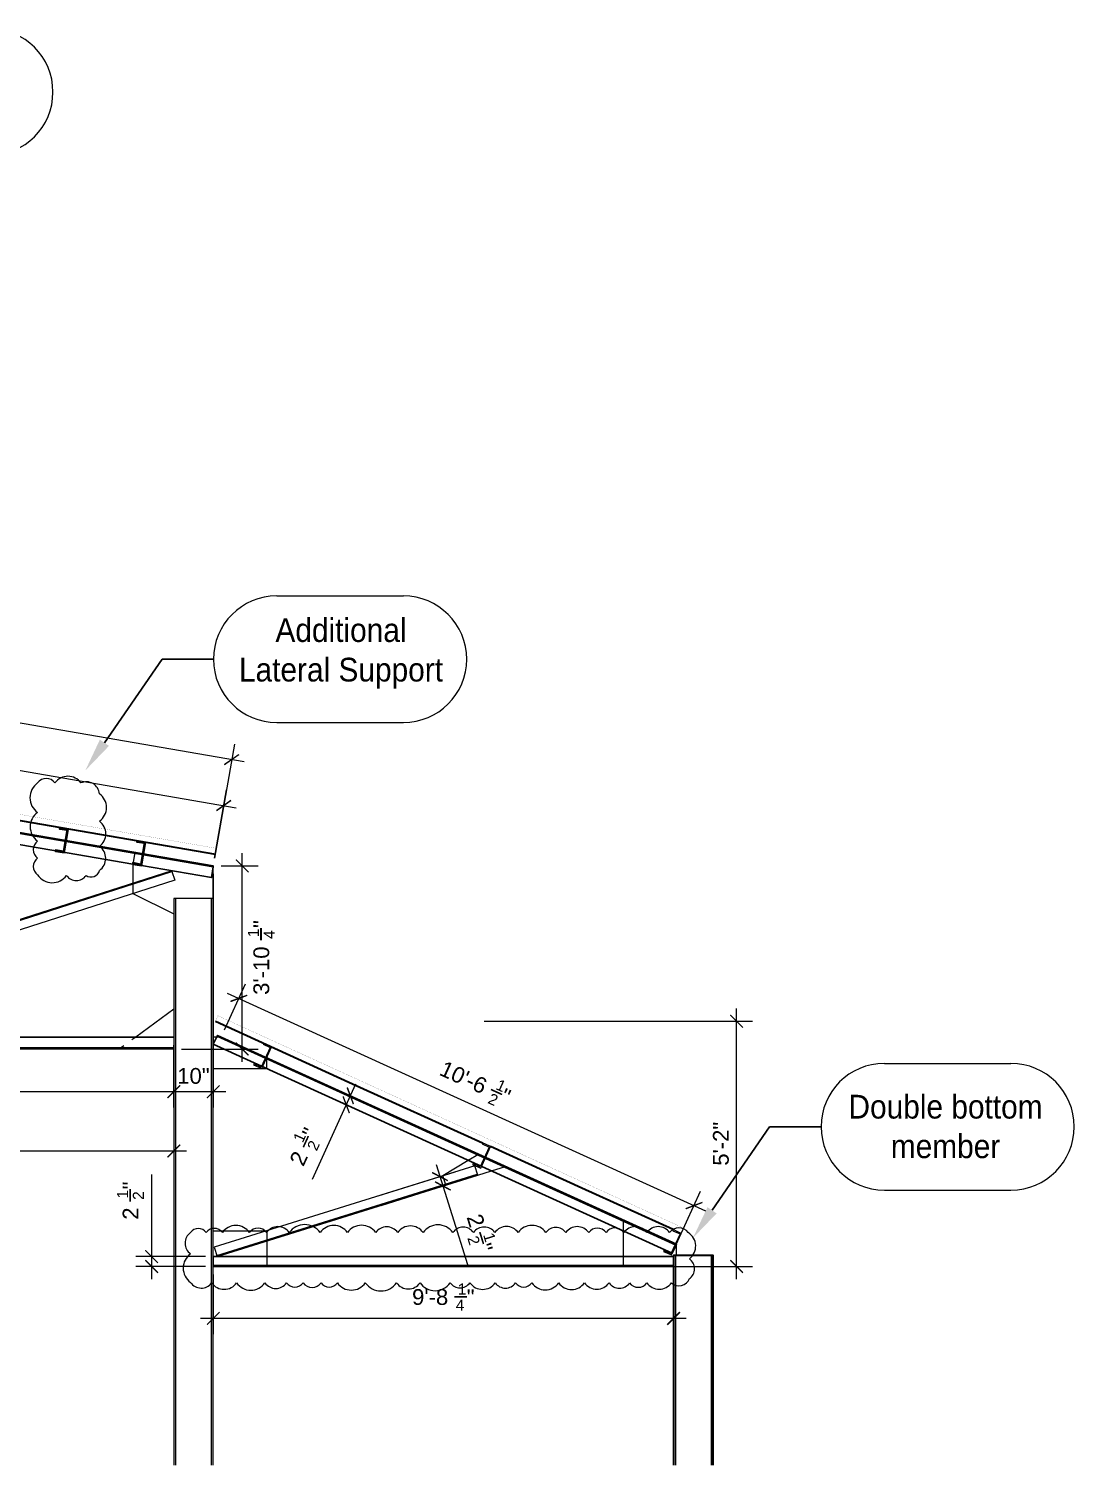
# Model space of a CAD drawing. Header units: inches. Extents: x -33163 to 19162, y -8858 to 30669.
# Drawn here: x -2919.9 to -2655.6, y -149.9 to 213.3 of the extents above; entities that cross this region are included whole.
import ezdxf
from ezdxf import colors
from ezdxf.entities.mleader import LeaderData, LeaderLine
from ezdxf.enums import TextEntityAlignment as Align
from ezdxf.math import Vec2, Vec3

# ---------------------------------------------------------------- set-up
doc = ezdxf.new("R2010")
doc.units = ezdxf.units.IN
doc.layers.get('0').update_dxf_attribs({"color": 9, "lineweight": 0})
for name, color, linetype, lineweight in [('12 - Steel', 11, 'Continuous', 15), ('CALLOUTS', 255, 'Continuous', 0), ('METAL-DECK', 12, 'Continuous', 0)]:
    doc.layers.add(name, color=color, linetype=linetype, lineweight=lineweight)
doc.layers.add('TRUSS_DIM', color=12, linetype='Continuous')
doc.layers.add('TRUSS_Geometry', color=12, linetype='Continuous')
doc.styles.add('arial', font='arial.ttf', dxfattribs={"width": 0.9})
doc.styles.add('PDF F1', font='arial.ttf')
doc.styles.get("Standard").update_dxf_attribs({"font": 'arial.ttf'})

# ---------------------------------------------------------------- blocks, each defined once
blk = doc.blocks.new('_TagSlot')
at = {"color": 0, "linetype": 'ByBlock', "lineweight": -2, "transparency": 16777216}
for p, q in [((-0.125, 0.125), (0.125, 0.125)), ((-0.125, -0.125), (0.125, -0.125))]:
    blk.add_line(p, q, dxfattribs=at)
for centre, start, end in [((-0.125, 0), 90, 270), ((0.125, 0), 270, 90)]:
    blk.add_arc(centre, 0.125, start, end, dxfattribs=at)
at = {"color": 0, "transparency": 16777216}
blk.add_attdef('TAGNUMBER', text='', height=0.09375, dxfattribs=at).set_placement((0, -0.046875), align=Align.CENTER)

msp = doc.modelspace()

# ---------------------------------------------------------------- linework, layer by layer
at = {"layer": '12 - Steel', "const_width": 0.03}
for points in [[(-2872.7504, 4.63668), (-3004.49796, 27.3652), (-3004.24443, 28.84362), (-2872.49687, 6.1151)], [(-2754.96488, -91.28105), (-2872.70488, -37.58371), (-2872.08355, -36.21845), (-2754.34354, -89.91578)]]:
    msp.add_lwpolyline(points, close=True, dxfattribs=at)
at = {"layer": 'CALLOUTS'}
for points in [[(-2917.65011, 22.62862, 0.52056705), (-2917.65011, 15.18015, 0.52056705), (-2917.65011, 7.95813, 0.52056705), (-2917.65011, 3.6405, 0.52056705), (-2917.65011, -0.59975, 0.52056705), (-2910.35479, -0.77133, 0.52056705), (-2905.42044, -0.77133, 0.52056705), (-2902.02771, 0.53347, 0.52056705), (-2902.02771, 6.62191, 0.52056705), (-2902.02771, 12.96305, 0.52056705), (-2902.02771, 19.87024, 0.52056705), (-2906.7073, 22.62862, 0.52056705), (-2913.26255, 22.62862, 0.52056705)], [(-2878.9863, -91.03628, 0.52056705), (-2878.9863, -96.42781, 0.52056705), (-2878.9863, -103.62602, 0.52056705), (-2873.66336, -103.74404, 0.52056705), (-2867.35482, -103.74404, 0.52056705), (-2860.18846, -103.74404, 0.52056705), (-2854.72113, -103.74404, 0.52056705), (-2850.54754, -103.74404, 0.52056705), (-2846.01774, -103.74404, 0.52056705), (-2841.89017, -103.74404, 0.52056705), (-2834.83075, -103.74404, 0.52056705), (-2826.91547, -103.74404, 0.52056705), (-2820.99916, -103.74404, 0.52056705), (-2813.35683, -103.74404, 0.52056705), (-2808.38756, -103.74404, 0.52056705), (-2801.99418, -103.74404, 0.52056705), (-2796.84815, -103.74404, 0.52056705), (-2792.75611, -103.74404, 0.52056705), (-2785.95194, -103.74404, 0.52056705), (-2779.42013, -103.74404, 0.52056705), (-2773.20363, -103.74404, 0.52056705), (-2768.0211, -103.74404, 0.52056705), (-2763.66586, -103.74404, 0.52056705), (-2757.43459, -103.74404, 0.52056705), (-2752.89708, -102.68311, 0.52056705), (-2752.89708, -97.70445, 0.52056705), (-2753.22096, -91.03628, 0.52056705), (-2757.91177, -91.03628, 0.52056705), (-2763.68649, -91.03628, 0.52056705), (-2769.4789, -91.03628, 0.52056705), (-2773.97831, -91.03628, 0.52056705), (-2778.37114, -91.03628, 0.52056705), (-2784.15598, -91.03628, 0.52056705), (-2789.20204, -91.03628, 0.52056705), (-2796.18955, -91.03628, 0.52056705), (-2802.06608, -91.03628, 0.52056705), (-2807.46968, -91.03628, 0.52056705), (-2812.70751, -91.03628, 0.52056705), (-2820.20249, -91.03628, 0.52056705), (-2826.62884, -91.03628, 0.52056705), (-2832.20555, -91.03628, 0.52056705), (-2839.33919, -91.03628, 0.52056705), (-2846.25273, -91.03628, 0.52056705), (-2854.05131, -91.03628, 0.52056705), (-2859.79159, -91.03628, 0.52056705), (-2864.10191, -91.03628, 0.52056705), (-2870.95966, -91.03628, 0.52056705), (-2875.07245, -91.03628, 0.52056705)]]:
    msp.add_lwpolyline(points, format="xyb", close=True, dxfattribs=at)
at = {"layer": 'CALLOUTS', "lineweight": 30}
msp.add_lwpolyline([(-2912.15017, 11.33263), (-2912.15017, 11.06599), (-2910.17686, 10.746), (-2911.1369, 5.30598), (-2913.11021, 5.67931), (-2913.16351, 5.41267), (-2910.92352, 5.03929), (-2909.91018, 10.9593)], dxfattribs=at)
at = {"layer": 'METAL-DECK', "lineweight": 30}
for points in [[(-3005.19204, 27.46718), (-2872.71206, 4.64048)], [(-2872.71206, -37.59951), (-2838.95205, -53.01284), (-2805.19204, -68.37282)], [(-2756.97875, -90.29283), (-2780.07209, -79.78615), (-2803.16543, -69.27952)]]:
    msp.add_lwpolyline(points, dxfattribs=at)
at = {"layer": 'TRUSS_DIM', "color": 251, "lineweight": 13, "true_color": 0x494949}
for points in [[(-2865.45873, 28.00051), (-3113.77871, 70.82717)], [(-3007.7521, 40.58718), (-2867.43203, 16.37384)], [(-2867.91209, 32.48049), (-2872.92544, 3.62718), (-2869.93871, 20.85382)], [(-2865.93871, -47.8395), (-2865.93871, 4.85382)], [(-2871.21874, 1.65383), (-2861.93871, 1.65383)], [(-2873.24543, -0.31952), (-2873.24543, -59.41282)], [(-2870.41877, -39.78615), (-2865.13874, -28.15948)], [(-2869.72541, -30.50616), (-2748.81875, -85.54616)], [(-2740.97875, -102.82619), (-2740.97875, -34.39951)], [(-2804.76537, -37.59951), (-2736.97875, -37.59951)], [(-2883.21874, -46.61285), (-2883.21874, -59.41282), (-2883.21874, -43.62616)], [(-2883.21874, -46.34617), (-2883.21874, -74.39951)], [(-2881.24543, -44.6395), (-2861.93871, -44.6395)], [(-2837.29873, -53.54616), (-2848.23208, -77.59951)], [(-3010.41877, -55.41282), (-2880.0187, -55.41282)], [(-2886.41877, -55.41282), (-2870.0454, -55.41282)], [(-2836.92544, -57.22617), (-2834.95205, -58.13283)], [(-2837.93871, -59.51951), (-2836.0187, -60.37282)], [(-3350.41873, -70.39951), (-2880.0187, -70.39951)], [(-2831.53872, -81.7595), (-2812.12539, -75.6795)], [(-2816.92544, -73.81284), (-2809.03205, -99.09287)], [(-2888.81875, -102.82619), (-2888.81875, -76.37282)], [(-2830.79206, -84.15948), (-2811.37873, -78.07949)], [(-2755.37873, -92.15952), (-2750.0987, -80.58616)], [(-2875.21874, -97.11949), (-2892.81875, -97.11949)], [(-2875.21874, -99.62616), (-2892.81875, -99.62616)], [(-2873.24543, -101.59947), (-2873.24543, -116.69281)], [(-2804.76537, -99.62616), (-2736.97875, -99.62616)], [(-2756.92544, -101.59947), (-2756.92544, -116.69281)], [(-2876.44538, -112.69281), (-2753.72541, -112.69281)]]:
    msp.add_lwpolyline(points, dxfattribs=at)
at = {"layer": 'TRUSS_DIM', "lineweight": 25, "transparency": 33554559}
for points in [[(-2870.36538, 27.09381), (-2866.63207, 29.70717), (-2870.57876, 27.41384), (-2866.84544, 29.97382)], [(-2872.33877, 15.46718), (-2868.65876, 18.08051), (-2872.55207, 15.78717), (-2868.87206, 18.40049)], [(-2864.23208, 0.1605), (-2867.43203, 3.3605), (-2864.44538, -0.05283), (-2867.64541, 3.14716)], [(-2861.40542, -14.02618), (-2860.97875, -14.02618), (-2861.40542, -17.17283), (-2860.97875, -17.17283)], [(-2864.71206, -30.87949), (-2868.97875, -32.42617), (-2864.60537, -31.19948), (-2868.87206, -32.7995)], [(-2739.27204, -39.09283), (-2742.47207, -35.89284), (-2739.48542, -39.35952), (-2742.68537, -36.15948)], [(-2867.64541, -43.14618), (-2864.44538, -46.34617), (-2867.43203, -42.87949), (-2864.23208, -46.07949)], [(-2884.71206, -57.11949), (-2881.51211, -53.91949), (-2884.97875, -56.90619), (-2881.77871, -53.70616)], [(-2884.71206, -57.11949), (-2881.51211, -53.91949), (-2884.97875, -56.90619), (-2881.77871, -53.70616)], [(-2871.7521, -53.70616), (-2874.95205, -56.90619), (-2871.53872, -53.91949), (-2874.73875, -57.11949)], [(-2839.59211, -54.39951), (-2837.99209, -58.61285), (-2839.21874, -54.29283), (-2837.6721, -58.50616)], [(-2838.68537, -60.7995), (-2840.28539, -56.53282), (-2839.00544, -60.90619), (-2840.60537, -56.69285)], [(-2803.16543, -55.03949), (-2800.33877, -56.31952), (-2803.00544, -54.66616), (-2800.17878, -55.94619)], [(-2884.71206, -72.15948), (-2881.51211, -68.95949), (-2884.97875, -71.89284), (-2881.77871, -68.69285)], [(-2850.31208, -69.54616), (-2849.03205, -66.7195), (-2850.68537, -69.38617), (-2849.40542, -66.55951)], [(-2818.0454, -75.99949), (-2814.0454, -78.07949), (-2817.8854, -75.6795), (-2813.8854, -77.7595)], [(-2813.13874, -80.15948), (-2817.13874, -78.02618), (-2813.29873, -80.47951), (-2817.29873, -78.34617)], [(-2894.47207, -80.05283), (-2894.0454, -80.05283), (-2894.47207, -83.19948), (-2894.0454, -83.19948)], [(-2753.77871, -85.17283), (-2749.56541, -83.57285), (-2753.93871, -84.85284), (-2749.6721, -83.25283)], [(-2806.0987, -90.98618), (-2805.13874, -93.97284), (-2805.6721, -90.87949), (-2804.76537, -93.86615)], [(-2890.57876, -95.62616), (-2887.37873, -98.82619), (-2890.31208, -95.41286), (-2887.11205, -98.61281)], [(-2887.11205, -101.06618), (-2890.31208, -97.86615), (-2887.37873, -101.33286), (-2890.57876, -98.13283)], [(-2742.68537, -98.13283), (-2739.48542, -101.33286), (-2742.47207, -97.86615), (-2739.27204, -101.06618)], [(-2812.33877, -107.09287), (-2809.13874, -107.09287), (-2812.33877, -107.51947), (-2809.13874, -107.51947)], [(-2871.7521, -110.98618), (-2874.95205, -114.18614), (-2871.53872, -111.25287), (-2874.73875, -114.45282)], [(-2758.36538, -114.45282), (-2755.16543, -111.25287), (-2758.63207, -114.18614), (-2755.43203, -110.98618)]]:
    msp.add_solid(points, dxfattribs=at)
at = {"layer": 'TRUSS_Geometry', "lineweight": 25}
for points in [[(-3347.21874, 3.14716), (-3115.21874, 43.14716), (-2873.29873, 1.44049), (-2873.24543, 1.65383), (-3005.03205, 24.37384)], [(-2893.61872, 2.13385), (-3113.24543, 40.00051)], [(-2873.29873, 1.44049), (-2873.72541, -1.27952), (-2891.37873, 1.76048)], [(-3007.21874, -41.59951), (-2883.21874, -41.59951)], [(-2872.17878, -41.17283), (-2872.28539, -41.38617), (-2756.28539, -94.18614)], [(-2883.21874, -44.37282), (-3347.21874, -44.37282)], [(-3347.21874, -44.58616), (-2883.21874, -44.58616)], [(-2756.17878, -93.97284), (-2756.39208, -93.86615)], [(-2873.24543, -99.62616), (-2873.24543, -99.35948), (-2756.92544, -99.35948)]]:
    msp.add_lwpolyline(points, dxfattribs=at)
at = {"layer": 'TRUSS_Geometry', "lineweight": 30}
for points in [[(-2892.60537, 8.05381), (-2892.60537, 7.78717), (-2890.63207, 7.46718), (-2891.59211, 2.02716), (-2893.56541, 2.40049), (-2893.61872, 2.13385), (-2891.37873, 1.76048), (-2890.36538, 7.68048)], [(-2746.89875, -149.86615), (-2746.89875, -96.7995), (-2756.92544, -96.7995), (-2756.92544, -149.86615)]]:
    msp.add_lwpolyline(points, dxfattribs=at)
at = {"layer": 'TRUSS_Geometry', "lineweight": 13}
for points in [[(-2893.08543, 5.06716), (-2893.61872, 2.13385), (-2893.61872, -2.7195), (-2893.61872, -5.33282), (-2883.21874, -10.45282)], [(-2883.69872, 0.21385), (-2883.00544, -1.91949), (-3006.36538, -41.54616), (-3007.00544, -39.35952)], [(-2873.24543, -6.55951), (-2873.24543, 1.65383)], [(-2873.72541, -149.86615), (-2873.72541, -6.55951), (-2882.73875, -6.55951), (-2883.21874, -6.55951), (-2883.21874, -149.86615)], [(-2882.73875, -149.86615), (-2882.73875, -6.55951)], [(-2873.24543, -149.86615), (-2873.24543, -6.55951), (-2873.72541, -6.55951)], [(-2883.21874, -34.55951), (-2892.81875, -41.59951), (-2893.8321, -42.34617)], [(-2871.21874, -41.59951), (-2872.39208, -41.59951), (-2873.24543, -41.59951)], [(-2895.85871, -43.8395), (-2896.92544, -44.58616)], [(-2873.24543, -49.54616), (-2859.7521, -49.54616), (-2859.7521, -46.82615)], [(-2814.47207, -79.03949), (-2815.21874, -76.6395), (-2808.81875, -72.74615), (-2806.25877, -71.19948)], [(-2872.28539, -97.11949), (-2872.39208, -96.8528), (-2806.52538, -76.26617)], [(-2808.0187, -77.01284), (-2802.95205, -75.41282), (-2799.37873, -74.29283)], [(-2873.24543, -90.55951), (-2859.7521, -90.55951), (-2859.7521, -93.17287), (-2859.7521, -97.11949), (-2859.7521, -99.62616)], [(-2769.6721, -87.8395), (-2769.6721, -90.55951), (-2769.6721, -97.11949), (-2769.6721, -99.62616)], [(-2756.17878, -96.7995), (-2756.17878, -93.97284)], [(-2756.39208, -96.7995), (-2756.39208, -149.86615)], [(-2747.43203, -96.7995), (-2747.43203, -149.86615)]]:
    msp.add_lwpolyline(points, dxfattribs=at)
for points in [[(-2883.7521, 0.42715), (-3007.11205, -39.14618), (-3007.00544, -39.35952), (-2883.69872, 0.21385)], [(-2872.28539, -97.11949), (-2806.41877, -76.53282), (-2807.16543, -74.13283), (-2873.03205, -94.7195)]]:
    msp.add_lwpolyline(points, close=True, dxfattribs=at)
at = {"layer": 'TRUSS_Geometry', "lineweight": 25}
for points in [[(-2757.24543, -96.26613), (-2756.17878, -93.97284), (-2872.17878, -41.17283), (-2873.24543, -43.41282)], [(-2873.24543, -99.62616), (-2756.92544, -99.62616), (-2756.92544, -97.11949), (-2873.24543, -97.11949)]]:
    msp.add_lwpolyline(points, close=True, dxfattribs=at)
at = {"layer": 'TRUSS_Geometry', "lineweight": 18}
for points in [[(-2860.55204, -43.14618), (-2860.65871, -43.41284), (-2858.84537, -44.21284), (-2861.13871, -49.22618), (-2862.95204, -48.37284), (-2863.05871, -48.63951), (-2860.97871, -49.54618), (-2858.52537, -44.10618)], [(-2807.69872, -73.81284), (-2805.61872, -74.77285), (-2803.16543, -69.27952), (-2803.37873, -69.17283), (-2805.19204, -68.37282), (-2805.29873, -68.58616), (-2803.48542, -69.43951), (-2805.77871, -74.39951), (-2807.59211, -73.59951)], [(-2757.08543, -90.55951), (-2755.27204, -91.35948), (-2757.56541, -96.37282), (-2759.37873, -95.57285), (-2759.48542, -95.78615), (-2757.40542, -96.69281), (-2754.95205, -91.25287), (-2755.16543, -91.14618), (-2756.97875, -90.29283)]]:
    msp.add_lwpolyline(points, close=True, dxfattribs=at)

# ---------------------------------------------------------------- texts
at = {"layer": 'CALLOUTS', "char_height": 6, "width": 55.0286159, "attachment_point": 1, "style": 'arial'}
for s, insert in [('\\pxqc;Additional Lateral Support', (-2868.49004, 64.28411)), ('\\pxqc;Double bottom member', (-2715.68804, -56.20922))]:
    msp.add_mtext(s, dxfattribs=dict(at, insert=insert))
at = {"layer": 'TRUSS_DIM', "attachment_point": 4, "style": 'PDF F1'}
for s, insert, char_height, rotation in [('1', (-2863.11563, -16.38058), 2.80324, 90), ('"', (-2861.09306, -14.02652), 3.99358, 90), ('4', (-2859.11617, -16.80642), 2.80324, 90), ("3'-10", (-2861.09306, -30.93489), 3.993579, 90), ("10'-6", (-2815.59572, -49.27666), 3.9925, 335.6003374), ('1', (-2801.47793, -53.42968), 2.80243, 335.599803), ('2', (-2803.50506, -56.94878), 2.80243, 335.599803), ('"', (-2800.28821, -56.20841), 3.9925, 335.6011098), ('"', (-2849.17162, -66.73261), 3.99266, 65.4989206), ('5\'-2"', (-2744.93648, -74.13443), 3.993579, 90), ('1', (-2851.91684, -67.92263), 2.8025, 65.5003846), ('2', (-2848.39362, -70.00521), 2.8025, 65.5003846), ('2', (-2852.32005, -73.71862), 3.99266, 65.4985663), ('"', (-2894.16163, -80.10953), 3.99358, 90), ('1', (-2896.18333, -82.40787), 2.80324, 90), ('2', (-2892.1829, -82.78135), 2.80324, 90), ('2', (-2894.16163, -87.78759), 3.99358, 90), ('2', (-2807.35836, -86.52018), 3.9929, 287.3999217), ('2', (-2807.74426, -91.988), 2.80266, 287.3990211), ('1', (-2803.74404, -91.18673), 2.80266, 287.3990211), ('"', (-2805.01244, -93.93278), 3.9929, 287.4017552)]:
    msp.add_mtext(s, dxfattribs=dict(at, insert=insert, char_height=char_height, rotation=rotation))
for s, insert, char_height in [('10"', (-2882.36541, -51.45937), 3.997969), ("9'-8", (-2823.00549, -107.35271), 3.997969), ('1', (-2811.48542, -105.31376), 2.80627), ('4', (-2811.96534, -109.36704), 2.80627), ('"', (-2809.19202, -107.35271), 3.99797)]:
    msp.add_mtext(s, dxfattribs=dict(at, insert=insert, char_height=char_height))

# ---------------------------------------------------------------- leaders
at = {"layer": 'CALLOUTS'}
ml = msp.add_multileader_block('Standard', dxfattribs=at)
ml.set_content('_TagSlot', color=256, scale=128)
ml.set_attribute('TAGNUMBER', '', width=0)
ml.set_leader_properties()
ml.build(insert=Vec2(0, 0))
ml.multileader.update_dxf_attribs({"has_text_frame": 1, "dogleg_length": 0.20312, "arrow_head_size": 8.5, "scale": 64})
ctx = ml.context
ctx.base_point, ctx.scale, ctx.char_height, ctx.arrow_head_size, ctx.landing_gap_size, ctx.plane_origin = Vec3(-2977.76973, 197.3137), 64, 6, 8.5, 6, Vec3(-3035.45939, 147.97588)
notes = []
notes.append((ctx, [(0, (1, 1, 0), (-2990.76973, 197.3137), (1, 0), 13, [(0, [(-3035.45939, 147.97588)], 0, [])])]))
ctx.block.insert = Vec3(-2945.76973, 197.3137)
ml = msp.add_multileader_block('Standard', dxfattribs=at)
ml.set_content('_TagSlot', color=256, scale=128)
ml.set_attribute('TAGNUMBER', '', width=0)
ml.set_leader_properties()
ml.build(insert=Vec2(0, 0))
ml.multileader.update_dxf_attribs({"has_text_frame": 1, "dogleg_length": 0.20312, "arrow_head_size": 8.5, "scale": 64})
ctx = ml.context
ctx.base_point, ctx.scale, ctx.char_height, ctx.arrow_head_size, ctx.landing_gap_size, ctx.plane_origin = Vec3(-2873.20426, 53.91899), 64, 6, 8.5, 6, Vec3(-2909.49053, -13.89092)
notes.append((ctx, [(0, (1, 1, 0), (-2886.20426, 53.91899), (1, 0), 13, [(0, [(-2905.5838, 25.79402)], 0, [])])]))
ctx.block.insert = Vec3(-2841.20426, 53.91899)
ml = msp.add_multileader_block('Standard', dxfattribs=at)
ml.set_content('_TagSlot', color=256, scale=128)
ml.set_attribute('TAGNUMBER', '', width=0)
ml.set_leader_properties()
ml.build(insert=Vec2(0, 0))
ml.multileader.update_dxf_attribs({"has_text_frame": 1, "dogleg_length": 0.20312, "arrow_head_size": 8.5, "scale": 64})
ctx = ml.context
ctx.base_point, ctx.scale, ctx.char_height, ctx.arrow_head_size, ctx.landing_gap_size, ctx.plane_origin = Vec3(-2719.6371, -64.27992), 64, 6, 8.5, 6, Vec3(-2755.92337, -132.08982)
notes.append((ctx, [(0, (1, 1, 0), (-2732.6371, -64.27992), (1, 0), 13, [(0, [(-2752.01665, -92.40488)], 0, [])])]))
ctx.block.insert = Vec3(-2687.6371, -64.27992)
for ctx, leaders in notes:
    for number, flags, end, landing, length, lines in leaders:
        leader = LeaderData()
        leader.index, (leader.has_last_leader_line, leader.has_dogleg_vector, leader.attachment_direction) = number, flags
        leader.last_leader_point, leader.dogleg_vector, leader.dogleg_length = Vec3(end), Vec3(landing), length
        for number, points, colour, breaks in lines:
            line = LeaderLine()
            line.index, line.vertices, line.color, line.breaks = number, Vec3.list(points), colors.encode_raw_color(colour), breaks
            leader.lines.append(line)
        ctx.leaders.append(leader)

doc.saveas('drawing.dxf')
